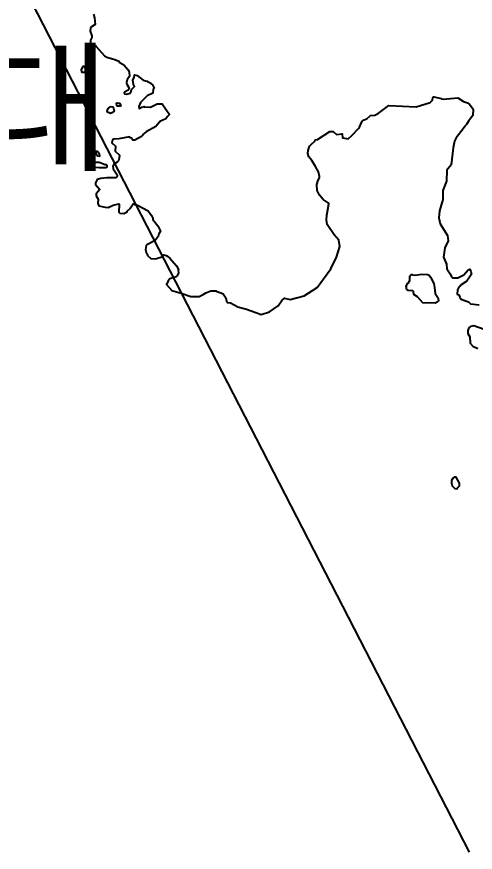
# Model space of a CAD drawing. Header units: millimetres. Extents: x -954552 to 1497340, y -301250 to 736091.
# Drawn here: x 274262 to 287504, y 120863 to 144995 of the extents above; entities that cross this region are included whole.
import ezdxf
from ezdxf.enums import TextEntityAlignment as Align

# ---------------------------------------------------------------- set-up
doc = ezdxf.new("R2010")
doc.units = ezdxf.units.MM
for name, color, linetype in [('2121', 7, 'Continuous'), ('2122', 7, 'Continuous'), ('관측소명', 3, 'Continuous'), ('티센', 6, 'Continuous')]:
    doc.layers.add(name, color=color, linetype=linetype)
doc.styles.get("Standard").update_dxf_attribs({"font": ''})
doc.styles.get('Standard').set_extended_font_data('Gulim')

msp = doc.modelspace()

# ---------------------------------------------------------------- linework, layer by layer
at = {"layer": '2121', "color": 7}
for points in [[(276475, 145073), (276507, 144966), (276526, 144773), (276420, 144704), (276395, 144666), (276383, 144579), (276434, 144442), (276434, 144398), (276390, 144316), (276390, 144260), (276422, 144223), (276551, 144152), (276558, 144132), (276797, 143862), (276861, 143828), (277092, 143763), (277211, 143707), (277223, 143682), (277355, 143607), (277468, 143474), (277511, 143402), (277511, 143402), (277518, 143270), (277456, 143183), (277433, 143092), (277444, 143042), (277496, 142952), (277507, 142914), (277483, 142877), (277376, 142820), (277364, 142805), (277371, 142767), (277433, 142758), (277539, 142789), (277557, 142808), (277573, 142889), (277663, 142977), (277638, 143033), (277619, 143171), (277656, 143240), (277662, 143315), (277736, 143296), (277913, 143166), (277984, 143139), (278034, 143133), (278034, 143120), (278100, 143091), (278182, 143032), (278235, 142933), (278204, 142888), (278194, 142785), (278027, 142710), (277833, 142516), (277833, 142516), (277789, 142403), (277796, 142347), (277833, 142350), (277871, 142378), (277940, 142403), (277940, 142391), (278127, 142385), (278321, 142483), (278464, 142480), (278672, 142168), (278617, 142112), (278572, 142041), (278391, 141968), (278385, 141949), (278279, 141824), (277998, 141667), (277907, 141589), (277907, 141577), (277862, 141532), (277674, 141428), (277618, 141428), (277575, 141487), (277518, 141511), (277518, 141524), (277211, 141469), (277068, 141459), (277037, 141444), (277018, 141413), (277012, 141357), (277113, 141257), (277107, 141114), (277107, 141114), (277226, 140995), (277220, 140905), (277202, 140832), (277165, 140792), (277065, 140732), (277040, 140682), (277046, 140601), (277165, 140427), (277165, 140377), (277110, 140345), (276868, 140341), (276691, 140325), (276589, 140289), (276535, 140197), (276535, 140153), (276654, 140019), (276655, 139994), (276555, 139881), (276555, 139818), (276612, 139725), (276600, 139600), (276619, 139550), (276637, 139531), (276814, 139492), (276906, 139483), (277043, 139552), (277206, 139593), (277225, 139571), (277213, 139352), (277238, 139321), (277356, 139309), (277356, 139309), (277456, 139363), (277456, 139375), (277550, 139466), (277550, 139478), (277625, 139591), (277656, 139591), (277662, 139572), (277750, 139548), (278056, 139386), (278156, 139253), (278190, 139181), (278197, 139137), (278333, 138952), (278389, 138860), (278410, 138803), (278364, 138725), (278346, 138650), (278257, 138532), (278022, 138411), (277997, 138386), (277985, 138268), (278011, 138155), (278023, 138155), (278023, 138143), (278042, 138124), (278036, 138099), (278036, 138099), (278138, 138007), (278272, 138000), (278455, 138063), (278492, 138095), (278504, 138095), (278511, 138113), (278577, 138096), (278622, 138071), (278681, 138017), (278874, 137799), (278930, 137690), (278924, 137671), (278931, 137596), (278894, 137511), (278866, 137486), (278688, 137421), (278638, 137370), (278588, 137258), (278588, 137258), (278740, 137086), (279009, 137008), (279286, 136916), (279526, 136916), (279647, 136972), (279727, 137018), (279727, 137018), (279869, 137075), (280026, 137081), (280020, 137072), (280160, 137021), (280219, 136988), (280302, 136873), (280320, 136782), (280340, 136745), (280440, 136733), (280646, 136618), (280901, 136547), (281163, 136455), (281319, 136391), (281560, 136476), (281815, 136646), (281914, 136795), (281992, 136866), (282162, 136831), (282559, 136930), (282935, 137171), (283331, 137709), (283494, 138049), (283594, 138361), (283559, 138538), (283426, 138692), (283225, 138992), (283208, 139133), (283219, 139262), (283241, 139373), (283278, 139591), (283260, 139620), (283110, 139716), (283003, 139838), (282940, 139971), (282927, 140146), (282969, 140274), (283002, 140339), (283007, 140377), (283007, 140377), (282977, 140515), (282892, 140671), (282787, 140845), (282693, 140952), (282668, 141043), (282676, 141133), (282717, 141252), (282770, 141318), (282867, 141401), (282880, 141438), (282948, 141447), (283303, 141675), (283403, 141679), (283497, 141595), (283659, 141608), (283659, 141608), (283665, 141493), (283835, 141472), (283941, 141564), (284140, 141778), (284164, 141803), (284233, 141982), (284265, 142004), (284369, 142041), (284476, 142138), (284607, 142151), (284701, 142195), (285008, 142431), (285800, 142393), (286197, 142514), (286267, 142588), (286279, 142657), (286310, 142682), (286524, 142631), (286529, 142622), (286573, 142611), (287004, 142653), (287161, 142547), (287279, 142510), (287327, 142465), (287340, 142465), (287444, 142327), (287432, 142138), (287304, 141975), (287247, 141880), (287203, 141837), (287203, 141824), (287125, 141721), (286977, 141540), (286954, 141495), (286954, 141495), (286902, 141403), (286869, 141204), (286811, 140715), (286686, 140565), (286675, 140246), (286570, 139971), (286565, 139715), (286469, 139384), (286454, 139184), (286492, 139016), (286705, 138672), (286719, 138523), (286625, 138316), (286582, 138054), (286671, 137847), (286684, 137710), (286776, 137571), (286816, 137479), (286847, 137458), (287003, 137455), (287172, 137537), (287294, 137685), (287350, 137707), (287379, 137632), (287390, 137563), (287258, 137355), (287092, 137249), (287005, 137149), (286986, 137105), (286980, 136986), (287030, 136958), (287030, 136958), (287062, 136899), (287068, 136856), (287112, 136825), (287305, 136756), (287362, 136701), (287612, 136670)], [(287765, 135959), (287461, 136064), (287364, 136047), (287314, 136007), (287284, 135932), (287284, 135907), (287290, 135844), (287346, 135751), (287360, 135563), (287435, 135476), (287573, 135417)]]:
    msp.add_lwpolyline(points, dxfattribs=at)
at = {"layer": '2122', "color": 7}
for points in [[(276125, 143472), (276131, 143403), (276143, 143391), (276225, 143394), (276250, 143410), (276250, 143507), (276224, 143557), (276168, 143560), (276125, 143472), (276125, 143472)], [(276978, 142398), (277034, 142391), (277059, 142357), (277072, 142263), (277009, 142216), (276966, 142204), (276934, 142222), (276897, 142225), (276879, 142244), (276878, 142275), (276903, 142343), (276916, 142343), (276916, 142356), (276978, 142398), (276978, 142398)], [(277203, 142501), (277227, 142498), (277265, 142429), (277259, 142411), (277172, 142407), (277153, 142425), (277146, 142501), (277152, 142507), (277203, 142501), (277203, 142501)], [(276657, 141021), (276594, 141102), (276541, 141116), (276552, 141039), (276594, 140975), (276658, 140965), (276650, 141032), (276650, 141032)], [(276647, 140780), (276484, 140784), (276453, 140774), (276421, 140743), (276415, 140693), (276421, 140652), (276641, 140638), (276834, 140641), (276871, 140663), (276871, 140694), (276853, 140716), (276815, 140719), (276647, 140780), (276647, 140780)], [(285963, 137560), (286128, 137552), (286172, 137534), (286214, 137468), (286304, 137290), (286328, 137175), (286343, 137003), (286424, 136885), (286437, 136810), (286431, 136779), (286406, 136751), (286343, 136722), (285988, 136733), (285837, 136907), (285731, 136969), (285717, 137063), (285705, 137079), (285561, 137087), (285530, 137106), (285505, 137212), (285555, 137299), (285568, 137302), (285617, 137381), (285616, 137501), (285641, 137538), (285660, 137550), (285685, 137547), (285691, 137538), (285772, 137535), (285963, 137560), (285963, 137560)], [(286818, 131527), (286836, 131447), (286911, 131369), (286974, 131364), (286987, 131389), (287049, 131445), (287048, 131520), (286948, 131698), (286892, 131694), (286854, 131663), (286854, 131651), (286842, 131650), (286817, 131600), (286818, 131527), (286818, 131527)]]:
    msp.add_lwpolyline(points, dxfattribs=at)
at = {"layer": '티센'}
msp.add_lwpolyline([(259890, 174144), (287324, 120863)], dxfattribs=at)

# ---------------------------------------------------------------- texts
at = {"layer": '관측소명'}
msp.add_text('여수기상대', height=3000, dxfattribs=at).set_placement((267554, 139960), align=Align.BOTTOM_CENTER)

doc.saveas('drawing.dxf')
